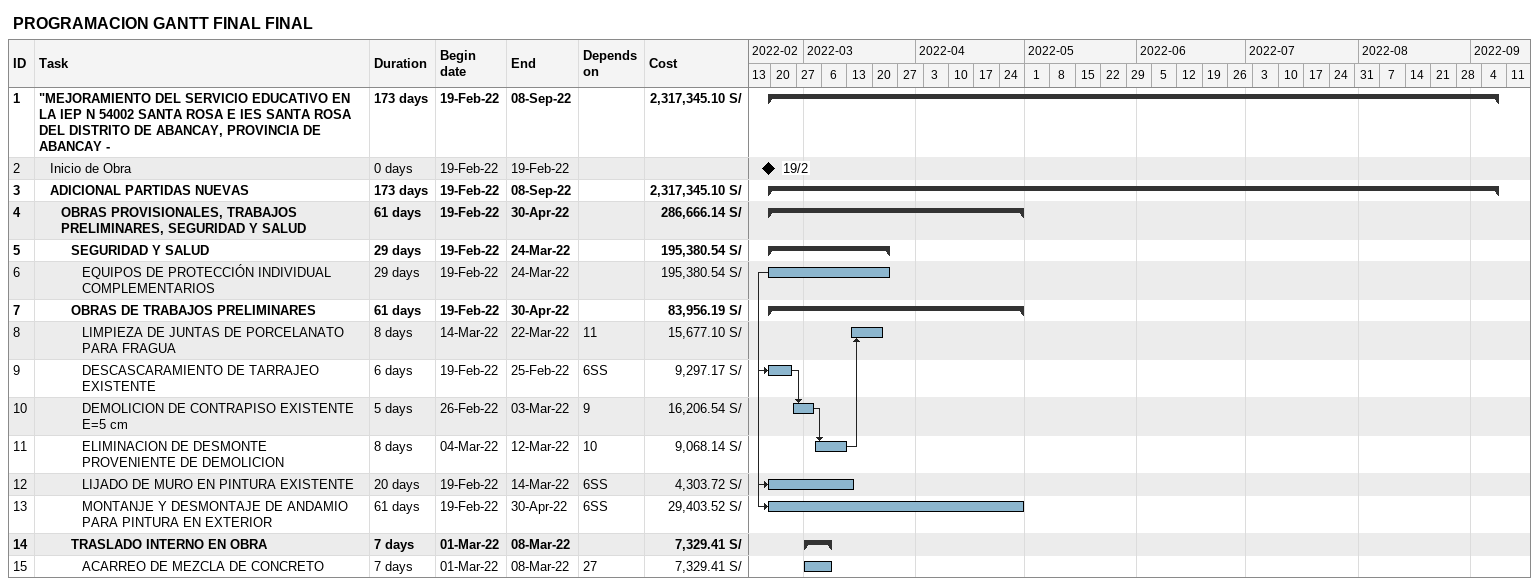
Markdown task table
PROGRAMACION GANTT FINAL FINAL

| ID | Level | Task | Duration | Start | Finish | Predecessors | Cost (S/) |
|---|---|---|---|---|---|---|---|
| 1 | 1 | **"MEJORAMIENTO DEL SERVICIO EDUCATIVO EN LA IEP N 54002 SANTA ROSA E IES SANTA ROSA DEL DISTRITO DE ABANCAY, PROVINCIA DE ABANCAY -** | 173d | 2022-02-19 | 2022-09-08 |  | 2317345.10 |
| 2 | 2 | Inicio de Obra | 0d | 2022-02-19 | 2022-02-19 |  |  |
| 3 | 2 | **ADICIONAL PARTIDAS NUEVAS** | 173d | 2022-02-19 | 2022-09-08 |  | 2317345.10 |
| 4 | 3 | **OBRAS PROVISIONALES, TRABAJOS PRELIMINARES, SEGURIDAD Y SALUD** | 61d | 2022-02-19 | 2022-04-30 |  | 286666.14 |
| 5 | 4 | **SEGURIDAD Y SALUD** | 29d | 2022-02-19 | 2022-03-24 |  | 195380.54 |
| 6 | 5 | EQUIPOS DE PROTECCIÓN INDIVIDUAL COMPLEMENTARIOS | 29d | 2022-02-19 | 2022-03-24 |  | 195380.54 |
| 7 | 4 | **OBRAS DE TRABAJOS PRELIMINARES** | 61d | 2022-02-19 | 2022-04-30 |  | 83956.19 |
| 8 | 5 | LIMPIEZA DE JUNTAS DE PORCELANATO PARA FRAGUA | 8d | 2022-03-14 | 2022-03-22 | 11 | 15677.10 |
| 9 | 5 | DESCASCARAMIENTO DE TARRAJEO EXISTENTE | 6d | 2022-02-19 | 2022-02-25 | 6SS | 9297.17 |
| 10 | 5 | DEMOLICION DE CONTRAPISO EXISTENTE E=5 cm | 5d | 2022-02-26 | 2022-03-03 | 9 | 16206.54 |
| 11 | 5 | ELIMINACION DE DESMONTE PROVENIENTE DE DEMOLICION | 8d | 2022-03-04 | 2022-03-12 | 10 | 9068.14 |
| 12 | 5 | LIJADO DE MURO EN PINTURA EXISTENTE | 20d | 2022-02-19 | 2022-03-14 | 6SS | 4303.72 |
| 13 | 5 | MONTANJE Y DESMONTAJE DE ANDAMIO PARA PINTURA EN EXTERIOR | 61d | 2022-02-19 | 2022-04-30 | 6SS | 29403.52 |
| 14 | 4 | **TRASLADO INTERNO EN OBRA** | 7d | 2022-03-01 | 2022-03-08 |  | 7329.41 |
| 15 | 5 | ACARREO DE MEZCLA DE CONCRETO | 7d | 2022-03-01 | 2022-03-08 | 27 | 7329.41 |
